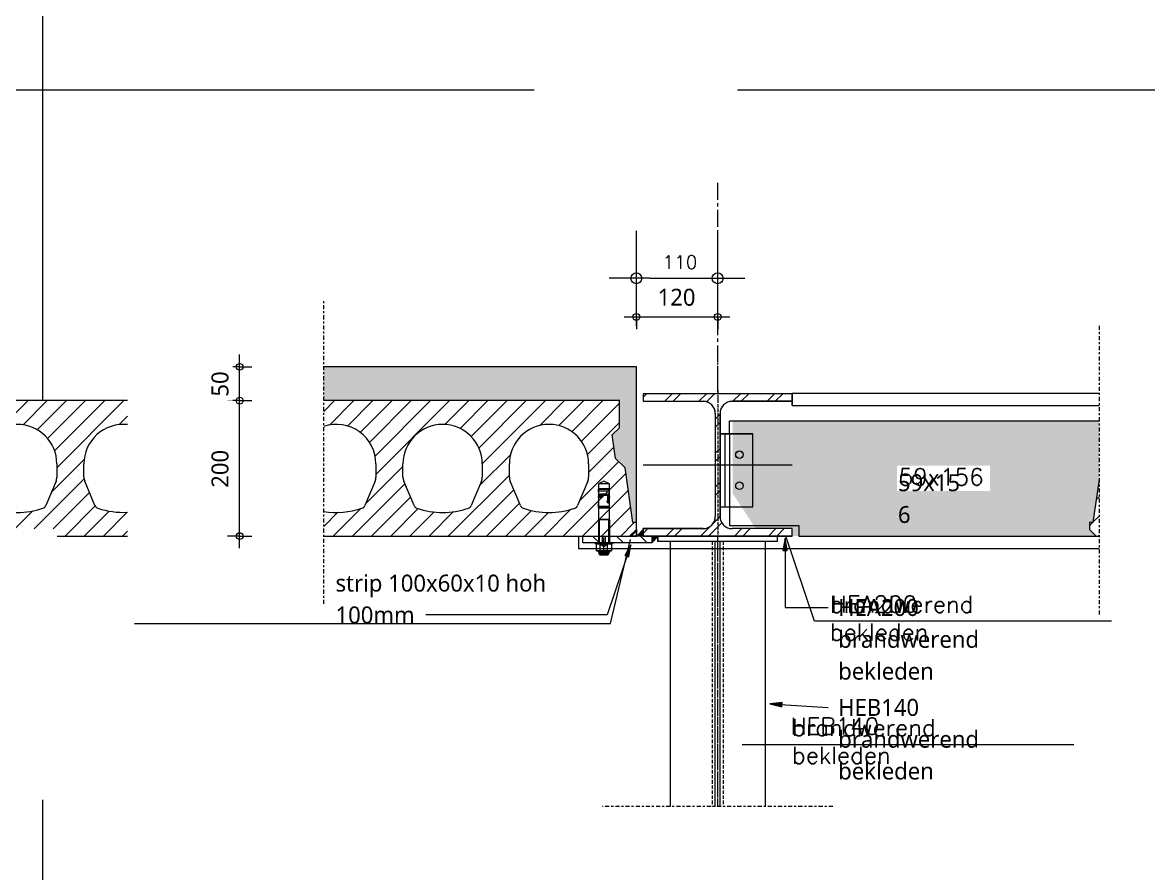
# Model space of a CAD drawing. Header units: millimetres. Extents: x -14163 to 55687, y -143 to 37302.
# Drawn here: x 20575 to 22237, y 33057 to 34313 of the extents above; entities that cross this region are included whole.
import ezdxf

# ---------------------------------------------------------------- set-up
doc = ezdxf.new("R2010")
doc.units = ezdxf.units.MM
for name, pattern in [('IMPORT-CENTER _3_', [1016, 635, -127, 127, -127]), ('IMPORT-DASHED2 _2_', [190.5, 127, -63.5]), ('IMPORT-HIDDEN2 _2_', [95.25, 63.5, -31.75]), ('MV_center', [15, 6, -3, 3, -3]), ('MV_hartlijn_staal', [6.6, 5, -0.8, 0, -0.8])]:
    doc.linetypes.add(name, pattern=pattern)
for name, color, linetype, lineweight in [('A-ANNO-DIMS', 211, 'Continuous', 13), ('A-ANNO-DIMS-10', 211, 'Continuous', 13), ('A-DETL', 90, 'Continuous', 13), ('A-DETL-GENF', 92, 'Continuous', 18), ('ARCERING', 55, 'Continuous', 13), ('AS', 1, 'IMPORT-CENTER _3_', 13), ('doorbraakdetails_dwg', 8, 'Continuous', 13), ('FUNDERING', 2, 'Continuous', 13), ('G-ANNO-TEXT', 231, 'Continuous', 13), ('MAATVOERING', 1, 'Continuous', 13), ('STAAL', 2, 'Continuous', 13)]:
    doc.layers.add(name, color=color, linetype=linetype, lineweight=lineweight)
doc.styles.add('RomanS', font='romans__.ttf', dxfattribs={"height": 635})
doc.styles.add('RomanS_2', font='romans__.ttf', dxfattribs={"height": 508})
doc.styles.add('Segoe UI_3', font='segoeui.ttf', dxfattribs={"height": 25})
doc.dimstyles.new('2_5_mm', dxfattribs={"dimscale": 304.8, "dimtxt": 26.184099, "dimasz": 0.032808, "dimexe": 0.059055, "dimexo": 0.0625, "dimgap": 0.029528, "dimtad": 1, "dimdec": 0, "dimzin": 0, "dimdsep": 46, "dimtxsty": 'Segoe UI_3', "dimblk1": 'DOTBLANK', "dimblk2": 'DOTBLANK', "dimsah": 1, "dimcen": 0.09, "dimdle": 0.059055, "dimazin": 0, "dimtfac": 1, "dimtdec": 4, "dimtix": 1, "dimtmove": 0, "dimatfit": 3, "dimfxl": 0.059055, "dimfxlon": 1, "dimtvp": 1, "dimtfill": 1, "dimtolj": 1, "dimtzin": 0, "dimarcsym": 2})

# ---------------------------------------------------------------- blocks, each defined once
blk = doc.blocks.new('doorbraakdetails_dwg_HE220A-V57-Details Constructie')
at = {"color": 2, "lineweight": 13}
for centre, start, end in [((-1092, -1473), 73.34868, 90), ((-1092, -1473), 56.59269, 67.98717), ((-1092, -1473), 39.61981, 50.38019), ((1092, -1473), 129.61981, 140.38019), ((1092, -1473), 112.01283, 123.40731), ((1092, -1473), 90, 106.65132), ((-1092, -1473), 22.01283, 33.40731), ((-1092, -1473), 360, 16.65132), ((1092, -1473), 163.34868, 180), ((1092, -1473), 146.59269, 157.98717), ((-1092, -9195), 343.34868, 0), ((1092, -9195), 180, 196.65132), ((-1092, -9195), 270, 286.65132), ((-1092, -9195), 292.01283, 303.40731), ((-1092, -9195), 309.61981, 320.38019), ((-1092, -9195), 326.59269, 337.98717), ((1092, -9195), 202.01283, 213.40731), ((1092, -9195), 219.61981, 230.38019), ((1092, -9195), 236.59269, 247.98717), ((1092, -9195), 253.34868, 270)]:
    blk.add_arc(centre, 914, start, end, dxfattribs=at)
at = {"layer": 'AS'}
for p, q in [((0, 3092), (0, 0)), ((0, -10668), (0, -13644))]:
    blk.add_line(p, q, dxfattribs=at)
blk = doc.blocks.new('doorbraakdetails_dwg_DOT2035-5098677-Details Constructie')
at = {"layer": 'MAATVOERING'}
for p, q in [((0, 17.78), (0, -17.78)), ((-5.08, 0), (10.16, 0))]:
    blk.add_line(p, q, dxfattribs=at)
blk.add_circle((0, 0), 2.03, dxfattribs=at)
blk = doc.blocks.new('doorbraakdetails_dwg-4168051-Details Constructie')
at = {"layer": 'ARCERING'}
h = blk.add_hatch(color=8, dxfattribs=at)
h.paths.add_polyline_path([(163694, 171274), (175097, 171274), (174843, 171528), (174843, 171782), (174970, 171782), (175201, 173397), (175201, 175592), (161466, 175592), (161466, 172872), (162330, 171553), (163694, 171553), (163694, 171458)])
h.paths.add_polyline_path([(170278, 172962), (167622, 172962), (167622, 173914), (171114, 173914), (171114, 172962)])
at = {"color": 250, "lineweight": 13}
blk.add_line((161170, 175104), (161170, 172371), dxfattribs=at)
at = {"color": 250, "lineweight": 13, "flags": 128}
blk.add_lwpolyline([(160988, 172371), (162214, 172371), (162214, 175104), (160988, 175104)], dxfattribs=at)
at = {"color": 1, "lineweight": 13, "flags": 128}
blk.add_lwpolyline([(157598, 171274), (157656, 171274), (157852, 171469), (157852, 171528)], dxfattribs=at)
at = {"color": 250, "lineweight": 13}
for centre in [(161719, 174328), (161719, 173163)]:
    blk.add_circle(centre, 142, dxfattribs=at)
at = {"layer": 'ARCERING'}
for p, q in [((175201, 176617), (163694, 176617)), ((156468, 171020), (156214, 171274)), ((157366, 171020), (157112, 171274)), ((158264, 171020), (158010, 171274))]:
    blk.add_line(p, q, dxfattribs=at)
at = {"layer": 'ARCERING', "flags": 128}
blk.add_lwpolyline([(155684, 171274), (155684, 170812), (175201, 170812)], dxfattribs=at)
at = {"layer": 'AS'}
for p, q in [((160900, 184524), (160900, 176608)), ((156636, 170589), (156636, 171274)), ((160900, 171274), (160900, 161131))]:
    blk.add_line(p, q, dxfattribs=at)
at = {"layer": 'FUNDERING', "color": 1}
blk.add_line((157852, 171528), (157852, 171274), dxfattribs=at)
at = {"layer": 'MAATVOERING'}
for p, q in [((135605, 176354), (135605, 196919)), ((154021, 188003), (112421, 188003)), ((200243, 188003), (161641, 188003)), ((158360, 180943), (160392, 180943)), ((174257, 163443), (161817, 163443)), ((135605, 2540), (135605, 161390))]:
    blk.add_line(p, q, dxfattribs=at)
at = {"layer": 'MAATVOERING', "flags": 128}
for points in [[(139042, 167998), (156883, 167998), (157634, 171149)], [(175672, 168090), (164531, 168090), (163458, 171274)]]:
    blk.add_lwpolyline(points, dxfattribs=at)
at = {"layer": 'STAAL', "linetype": 'IMPORT-HIDDEN2 _2_'}
blk.add_line((161340, 175104), (161340, 172371), dxfattribs=at)
at = {"layer": 'STAAL'}
for p, q in [((157874, 171274), (157598, 171274)), ((159122, 171071), (159122, 161131)), ((162678, 171071), (162678, 161131))]:
    blk.add_line(p, q, dxfattribs=at)
at = {"layer": 'STAAL', "linetype": 'IMPORT-DASHED2 _2_'}
for p, q in [((160696, 171071), (160696, 161131)), ((161103, 171071), (161103, 161131))]:
    blk.add_line(p, q, dxfattribs=at)
at = {"layer": 'STAAL', "color": 1, "flags": 128}
blk.add_lwpolyline([(163694, 176328), (163694, 176176), (175201, 176176)], dxfattribs=at)
at = {"layer": 'STAAL', "flags": 128}
for points in [[(161340, 175104), (161340, 175592), (175201, 175592)], [(161340, 172371), (161340, 171678), (163948, 171678), (163948, 171274), (175097, 171274)], [(158431, 171020), (155849, 171020), (155849, 171274)], [(156687, 171274), (156687, 170892), (156585, 170892), (156585, 171274)], [(163135, 171274), (163135, 171071), (158664, 171071), (158664, 171274)]]:
    blk.add_lwpolyline(points, dxfattribs=at)
blk.add_lwpolyline([(156497, 170994), (156497, 170943), (156776, 170943), (156776, 170994)], close=True, dxfattribs=at)
at = {"xscale": 100, "yscale": 100, "zscale": 100, "rotation": 180}
blk.add_blockref('doorbraakdetails_dwg_DOT2035-5098677-Details Constructie', (157852, 180943), dxfattribs=at)
for name, p, xscale, yscale, zscale in [('doorbraakdetails_dwg_DOT2035-5098677-Details Constructie', (160900, 180943), 100, 100, 100), ('doorbraakdetails_dwg_HE220A-V57-Details Constructie', (160900, 176608), 0.5, 0.5, 0.5)]:
    blk.add_blockref(name, p, dxfattribs=dict(xscale=xscale, yscale=yscale, zscale=zscale))
at = {"layer": 'MAATVOERING', "color": 2, "line_spacing_factor": 0.983083}
for s, insert, char_height, width, attachment_point, style in [('110', (159486, 181802), 508, 1763.82, 2, 'RomanS_2'), ('59x156', (167690, 173812), 635, 4299.42, 1, 'RomanS'), ('brandwerend\\Pbekleden', (165106, 169036), 635, 7338.4, 1, 'RomanS'), ('HEA200', (165144, 169041), 635, 4415.41, 1, 'RomanS'), ('HEB140', (163638, 164465), 635, 4670.59, 1, 'RomanS'), ('brandwerend\\Pbekleden', (163690, 164414), 635, 7338.4, 1, 'RomanS')]:
    blk.add_mtext(s, dxfattribs=dict(at, insert=insert, char_height=char_height, width=width, attachment_point=attachment_point, style=style))
blk = doc.blocks.new('23 VBI kanaalplaat - KPV200-V96-Details Constructie')
at = {"layer": 'A-DETL-GENF', "lineweight": 5}
h = blk.add_hatch(dxfattribs=at)
h.set_pattern_fill('FP_191', color=256, style=0, pattern_type=2)
h.set_pattern_definition([(45, (-20281.066, -33555.008), (-14.142136, 14.142136), [])])
h.paths.add_polyline_path([(55.5, 0), (55.5, 10.9), (345.2, 10.9), (345.2, 0), (448.8, 0), (448.8, 35.3), (443, 35), (430.1, 35.7), (417.5, 37.7), (405, 41.2), (403.7, 41.8), (402.5, 42.7), (401.5, 43.8), (400.8, 45.1), (385.7, 81.1), (384.8, 83.9), (384.5, 86.9), (384.5, 106.5), (385, 114.2), (386.5, 121.6), (389, 128.9), (392.3, 135.8), (396.6, 142.1), (401.6, 147.9), (407.4, 152.9), (413.8, 157.2), (420.6, 160.5), (427.9, 163), (435.4, 164.5), (443, 165), (448.8, 164.6), (448.8, 200), (25, 200), (25, 160), (35.6, 149.3), (30.7, 114.7), (16.5, 100.6), (5, 20), (0, 20), (0, 10), (10, 0)])
h.paths.add_polyline_path([(1088.8, 0), (1190, 0), (1200, 10), (1200, 20), (1195, 20), (1183.5, 100.6), (1169.3, 114.7), (1164.4, 149.4), (1175, 160), (1175, 200), (738.5, 200), (738.5, 161.9), (741.9, 163), (749.4, 164.5), (757, 165), (764.6, 164.5), (772.1, 163), (779.4, 160.5), (786.3, 157.2), (792.6, 152.9), (798.4, 147.9), (803.4, 142.1), (807.7, 135.8), (811, 128.9), (813.5, 121.6), (815, 114.2), (815.5, 106.5), (815.5, 86.9), (815.2, 83.9), (814.3, 81.1), (799.2, 45.1), (798.5, 43.8), (797.5, 42.7), (796.3, 41.8), (795, 41.2), (782.5, 37.7), (769.9, 35.7), (757, 35), (744.1, 35.7), (738.5, 36.6), (738.5, 0), (788.6, 0)])
h.paths.add_polyline_path([(1071, 35), (1058.1, 35.7), (1045.5, 37.7), (1033, 41.2), (1031.7, 41.8), (1030.5, 42.7), (1029.5, 43.8), (1028.8, 45.1), (1013.7, 81.1), (1012.8, 83.9), (1012.5, 86.9), (1012.5, 106.5), (1013, 114.2), (1014.5, 121.6), (1017, 128.9), (1020.3, 135.8), (1024.6, 142.1), (1029.6, 147.9), (1035.4, 152.9), (1041.8, 157.2), (1048.6, 160.5), (1055.9, 163), (1063.4, 164.5), (1071, 165), (1078.6, 164.5), (1086.1, 163), (1093.4, 160.5), (1100.3, 157.2), (1106.6, 152.9), (1112.4, 147.9), (1117.4, 142.1), (1121.7, 135.8), (1125, 128.9), (1127.5, 121.6), (1129, 114.2), (1129.5, 106.5), (1129.5, 86.9), (1129.2, 83.9), (1128.3, 81.1), (1113.2, 45.1), (1112.5, 43.8), (1111.5, 42.7), (1110.3, 41.8), (1109, 41.2), (1096.5, 37.7), (1083.9, 35.7)])
h.paths.add_polyline_path([(914, 35), (901.1, 35.7), (888.5, 37.7), (876, 41.2), (874.7, 41.8), (873.5, 42.7), (872.5, 43.8), (871.8, 45.1), (856.7, 81.1), (855.8, 83.9), (855.5, 86.9), (855.5, 106.5), (856, 114.2), (857.5, 121.6), (860, 128.9), (863.3, 135.8), (867.6, 142.1), (872.6, 147.9), (878.4, 152.9), (884.8, 157.2), (891.6, 160.5), (898.9, 163), (906.4, 164.5), (914, 165), (921.6, 164.5), (929.1, 163), (936.4, 160.5), (943.3, 157.2), (949.6, 152.9), (955.4, 147.9), (960.4, 142.1), (964.7, 135.8), (968, 128.9), (970.5, 121.6), (972, 114.2), (972.5, 106.5), (972.5, 86.9), (972.2, 83.9), (971.3, 81.1), (956.2, 45.1), (955.5, 43.8), (954.5, 42.7), (953.3, 41.8), (952, 41.2), (939.5, 37.7), (926.9, 35.7)])
h.paths.add_polyline_path([(129, 35), (116.1, 35.7), (103.5, 37.7), (91, 41.2), (89.7, 41.8), (88.5, 42.7), (87.5, 43.8), (86.8, 45.1), (71.7, 81.1), (70.8, 83.9), (70.5, 86.9), (70.5, 106.5), (71, 114.2), (72.5, 121.6), (75, 128.9), (78.3, 135.8), (82.6, 142.1), (87.6, 147.9), (93.4, 152.9), (99.8, 157.2), (106.6, 160.5), (113.9, 163), (121.4, 164.5), (129, 165), (136.6, 164.5), (144.1, 163), (151.4, 160.5), (158.3, 157.2), (164.6, 152.9), (170.4, 147.9), (175.4, 142.1), (179.7, 135.8), (183, 128.9), (185.5, 121.6), (187, 114.2), (187.5, 106.5), (187.5, 86.9), (187.2, 83.9), (186.3, 81.1), (171.2, 45.1), (170.5, 43.8), (169.5, 42.7), (168.3, 41.8), (167, 41.2), (154.5, 37.7), (141.9, 35.7)])
h.paths.add_polyline_path([(286, 35), (273.1, 35.7), (260.5, 37.7), (248, 41.2), (246.7, 41.8), (245.5, 42.7), (244.5, 43.8), (243.8, 45.1), (228.7, 81.1), (227.8, 83.9), (227.5, 86.9), (227.5, 106.5), (228, 114.2), (229.5, 121.6), (232, 128.9), (235.3, 135.8), (239.6, 142.1), (244.6, 147.9), (250.4, 152.9), (256.8, 157.2), (263.6, 160.5), (270.9, 163), (278.4, 164.5), (286, 165), (293.6, 164.5), (301.1, 163), (308.4, 160.5), (315.3, 157.2), (321.6, 152.9), (327.4, 147.9), (332.4, 142.1), (336.7, 135.8), (340, 128.9), (342.5, 121.6), (344, 114.2), (344.5, 106.5), (344.5, 86.9), (344.2, 83.9), (343.3, 81.1), (328.2, 45.1), (327.5, 43.8), (326.5, 42.7), (325.3, 41.8), (324, 41.2), (311.5, 37.7), (298.9, 35.7)])
at = {"layer": 'A-DETL-GENF'}
for p, q in [((448.8, 200), (25, 200)), ((25, 200), (25, 160)), ((1175, 200), (738.5, 200)), ((1175, 160), (1175, 200)), ((25, 160), (35.6, 149.4)), ((1164.4, 149.4), (1175, 160)), ((35.6, 149.4), (30.7, 114.7)), ((1169.3, 114.7), (1164.4, 149.4)), ((16.5, 100.6), (5, 20)), ((30.7, 114.7), (16.5, 100.6)), ((70.5, 86.9), (70.5, 106.5)), ((187.5, 106.5), (187.5, 86.9)), ((227.5, 86.9), (227.5, 106.5)), ((344.5, 106.5), (344.5, 86.9)), ((384.5, 86.9), (384.5, 106.5)), ((815.5, 106.5), (815.5, 86.9)), ((855.5, 86.9), (855.5, 106.5)), ((972.5, 106.5), (972.5, 86.9)), ((1012.5, 86.9), (1012.5, 106.5)), ((1129.5, 106.5), (1129.5, 86.9)), ((1183.5, 100.6), (1169.3, 114.7)), ((1195, 20), (1183.5, 100.6)), ((86.8, 45.1), (71.7, 81.1)), ((186.3, 81.1), (171.2, 45.1)), ((243.8, 45.1), (228.7, 81.1)), ((343.3, 81.1), (328.2, 45.1)), ((400.8, 45.1), (385.7, 81.1)), ((814.3, 81.1), (799.2, 45.1)), ((871.8, 45.1), (856.7, 81.1)), ((971.3, 81.1), (956.2, 45.1)), ((1028.8, 45.1), (1013.7, 81.1)), ((1128.3, 81.1), (1113.2, 45.1)), ((5, 20), (0, 20)), ((0, 20), (0, 10)), ((1200, 20), (1195, 20)), ((1200, 10), (1200, 20)), ((0, 10), (10, 0)), ((10, 0), (55.5, 0)), ((345.2, 0), (448.8, 0)), ((738.5, 0), (1190, 0)), ((1190, 0), (1200, 10))]:
    blk.add_line(p, q, dxfattribs=at)
for centre, radius, start, end in [((129, 106.5), 58.5, 0, 180), ((286, 106.5), 58.5, 0, 180), ((443, 106.5), 58.5, 84.3323, 180), ((757, 106.5), 58.5, 0, 108.5178), ((914, 106.5), 58.5, 0, 180), ((1071, 106.5), 58.5, 0, 180), ((85.5, 86.9), 15, 180, 202.7741), ((172.5, 86.9), 15, 337.2259, 360), ((242.5, 86.9), 15, 180, 202.7741), ((329.5, 86.9), 15, 337.2259, 360), ((399.5, 86.9), 15, 180, 202.7741), ((800.5, 86.9), 15, 337.2259, 0), ((870.5, 86.9), 15, 180, 202.7741), ((957.5, 86.9), 15, 337.2259, 0), ((1027.5, 86.9), 15, 180, 202.7741), ((1114.5, 86.9), 15, 337.2259, 0), ((93.2, 47.8), 7, 202.7741, 251.5896), ((129, 155.3), 120.3, 251.5896, 288.4104), ((164.8, 47.8), 7, 288.4104, 337.2259), ((250.2, 47.8), 7, 202.7741, 251.5896), ((286, 155.3), 120.3, 251.5896, 288.4104), ((321.8, 47.8), 7, 288.4104, 337.2259), ((407.2, 47.8), 7, 202.7741, 251.5896), ((443, 155.3), 120.3, 251.5896, 272.754), ((757, 155.3), 120.3, 261.1037, 288.4104), ((792.8, 47.8), 7, 288.4104, 337.2259), ((878.2, 47.8), 7, 202.7741, 251.5896), ((914, 155.3), 120.3, 251.5896, 288.4104), ((949.8, 47.8), 7, 288.4104, 337.2259), ((1035.2, 47.8), 7, 202.7741, 251.5896), ((1071, 155.3), 120.3, 251.5896, 288.4104), ((1106.8, 47.8), 7, 288.4104, 337.2259)]:
    blk.add_arc(centre, radius, start, end, dxfattribs=at)
blk = doc.blocks.new('28 Staalprofielen- IPE_HEA_HEB 2d - HEA220-V97-Details Constructie')
at = {"layer": 'A-DETL-GENF', "lineweight": 13}
h = blk.add_hatch(dxfattribs=at)
h.set_pattern_fill('FP_192', color=256, style=0, pattern_type=2)
h.set_pattern_definition([(45, (-21601.066, -33660.008), (-25.144717, 25.144717), []), (45, (-21601.066, -33621.908), (-25.144717, 25.144717), [])])
h.paths.add_polyline_path([(-110, -105), (110, -105), (110, -94), (21.5, -94), (16.8, -93.4), (12.5, -91.6), (8.8, -88.7), (5.9, -85), (4.1, -80.7), (3.5, -76), (3.5, 76), (4.1, 80.7), (5.9, 85), (8.8, 88.7), (12.5, 91.6), (16.8, 93.4), (21.5, 94), (110, 94), (110, 105), (-110, 105), (-110, 94), (-21.5, 94), (-16.8, 93.4), (-12.5, 91.6), (-8.8, 88.7), (-5.9, 85), (-4.1, 80.7), (-3.5, 76), (-3.5, -76), (-4.1, -80.7), (-5.9, -85), (-8.8, -88.7), (-12.5, -91.6), (-16.8, -93.4), (-21.5, -94), (-110, -94)])
at = {"layer": 'A-DETL-GENF'}
for p, q in [((110, 105), (-110, 105)), ((-110, 105), (-110, 94)), ((110, 105), (-110, 105)), ((-110, 105), (-110, 94)), ((110, 94), (110, 105)), ((110, 105), (110, 94)), ((-110, 94), (-21.5, 94)), ((-110, 94), (-21.5, 94)), ((21.5, 94), (110, 94)), ((110, 94), (21.5, 94)), ((-3.5, 76), (-3.5, -76)), ((-3.5, 76), (-3.5, -76)), ((3.5, -76), (3.5, 76)), ((3.5, 76), (3.5, -76)), ((-110, 0), (110, 0)), ((-21.5, -94), (-110, -94)), ((-110, -94), (-110, -105)), ((-110, -105), (-110, -94)), ((-110, -94), (-21.5, -94)), ((110, -94), (21.5, -94)), ((110, -94), (21.5, -94)), ((110, -105), (110, -94)), ((110, -105), (110, -94)), ((-110, -105), (110, -105)), ((110, -105), (-110, -105))]:
    blk.add_line(p, q, dxfattribs=at)
at = {"layer": 'A-DETL-GENF', "linetype": 'MV_hartlijn_staal', "lineweight": 13}
blk.add_line((0, 110), (0, -105), dxfattribs=at)
at = {"layer": 'A-DETL-GENF'}
for centre, start, end in [((-21.5, 76), 0, 90), ((-21.5, 76), 360, 90), ((21.5, 76), 90, 180), ((21.5, 76), 90, 180), ((-21.5, -76), 270, 0), ((-21.5, -76), 270, 0), ((21.5, -76), 180, 270), ((21.5, -76), 180, 270)]:
    blk.add_arc(centre, 18, start, end, dxfattribs=at)
blk = doc.blocks.new('28 snelboutanker 2d - Snelboutanker M16-3577383-Details Constructie')
at = {"layer": 'A-DETL-GENF', "lineweight": 5}
for p, q in [((-6.7, 16.3), (-6.3, 17.4)), ((6.4, 17.4), (-6.3, 17.4)), ((6.4, 17.4), (6.8, 16.3)), ((-12.5, 1.6), (-10.5, 1.6)), ((-12.5, 0), (-12.5, 1.6)), ((12.5, 0), (-12.5, 0)), ((-11.2, 11.5), (-10.5, 11.9)), ((-11.2, 2), (-11.2, 11.5)), ((-10.5, 1.6), (-11.2, 2)), ((-10.5, 11.9), (10.5, 11.9)), ((10.5, 1.6), (-10.5, 1.6)), ((-8, 13.2), (-6.7, 15.2)), ((-8, 13.2), (8, 13.2)), ((-8, 13.2), (-8, 11.9)), ((-6.7, 16.3), (-6.7, 15.2)), ((-6.7, 16.3), (6.8, 16.3)), ((-6.7, 15.2), (6.8, 15.2)), ((-5.4, 10.9), (-5.4, 2.5)), ((5.4, 10.9), (5.4, 2.5)), ((6.8, 15.2), (6.8, 16.3)), ((6.8, 15.2), (8, 13.2)), ((8, 13.2), (8, 11.9)), ((10.5, 11.9), (11.2, 11.5)), ((11.2, 2), (10.5, 1.6)), ((10.5, 1.6), (12.5, 1.6)), ((11.2, 11.5), (11.2, 2)), ((12.5, 1.6), (12.5, 0)), ((-8, 0), (-8, -33.8)), ((-8, -33.8), (-8, 0)), ((-7.2, 0), (-7.2, -33.8)), ((7.2, -33.8), (7.2, 0)), ((8, -33.8), (8, 0)), ((-8, -33.8), (8, -33.8)), ((-7.5, -34.7), (-8, -33.8)), ((-7.5, -52), (-7.5, -34.7)), ((-7.5, -34.7), (7.5, -34.7)), ((7.5, -34.7), (8, -33.8)), ((7.5, -34.7), (7.5, -52)), ((-8, -54.2), (-8, -87)), ((-7.9, -52.2), (7.9, -52.2)), ((-7.9, -54.2), (-7.9, -52.2)), ((7.9, -54.2), (-7.9, -54.2)), ((7.5, -52), (-7.5, -52)), ((-7.3, -61.7), (-7, -60.7)), ((-1, -54.2), (-7, -54.2)), ((-5.7, -62.2), (-6.4, -61.4)), ((-6.3, -70.2), (-6.3, -61.6)), ((-6.1, -61.8), (-6.1, -70.2)), ((-5.7, -70.2), (-5.7, -62.2)), ((-5.6, -61.7), (-5.6, -70.2)), ((7.3, -54.2), (7.3, -55.2)), ((7.3, -55.2), (8.7, -55.2)), ((7.4, -61.4), (8, -62.2)), ((7.9, -52.2), (7.9, -54.2)), ((8, -87), (8, -54.2)), ((8.7, -55.2), (8, -58)), ((-8, -68.6), (-8.4, -67.2)), ((-6.9, -67.2), (-8.4, -67.2)), ((-8, -68.6), (-6.9, -68.6)), ((-7.4, -70.2), (-8, -72)), ((-8, -70.2), (-6.1, -70.2)), ((-8, -72), (-6.3, -72)), ((-7.9, -76.8), (-7.4, -73.2)), ((7.9, -76.8), (-7.9, -76.8)), ((-7.9, -79.2), (-7.9, -76.8)), ((7.9, -79.2), (-7.9, -79.2)), ((-6.2, -70.7), (-7.6, -70.7)), ((-7.5, -67.2), (-7.5, -68.6)), ((-7.4, -73.2), (-7.2, -72)), ((-7.1, -80), (7.1, -80)), ((-6.9, -67.2), (-6.9, -68.6)), ((-6.1, -70.2), (-6.6, -72)), ((-6.3, -72), (-5.7, -70.2)), ((-5.6, -70.2), (-5.5, -72)), ((-5.6, -70.2), (8, -70.2)), ((-5.6, -70.7), (7.6, -70.7)), ((-5.5, -72), (5.1, -72)), ((2.8, -68.6), (2.8, -67.2)), ((2.8, -67.2), (7.9, -67.2)), ((7.9, -68.6), (2.8, -68.6)), ((5.1, -72), (5.1, -71.2)), ((5.1, -71.2), (6.8, -71.2)), ((6.4, -72), (6.4, -71.2)), ((8, -72), (6.4, -72)), ((6.8, -71.2), (6.8, -72)), ((7.2, -72), (7.4, -73.2)), ((7.4, -70.2), (8, -72)), ((7.4, -73.2), (7.9, -76.8)), ((7.9, -67.2), (7.9, -68.6)), ((7.9, -76.8), (7.9, -79.2)), ((-8, -87), (0.3, -91.2)), ((-8, -87), (8, -87)), ((0.3, -91.2), (8, -87))]:
    blk.add_line(p, q, dxfattribs=at)
for centre, radius, start, end in [((-8.9, 4.5), 7.36, 61.7668, 108.2332), ((-8.9, 9), 7.36, 251.7668, 298.2332), ((0, -34.8), 46, 83.2541, 96.7459), ((0, 18.2), 16.6, 251.013, 288.987), ((8.9, 4.5), 7.36, 71.7668, 118.2332), ((8.9, 9), 7.36, 241.7668, 288.2332), ((-7.4, -54.8), 0.6, 89.8954, 180), ((-5.9, -61), 1.78, 84.9998, 188.2319), ((-7.4, -61.4), 0.356, 150.6084, 288.882), ((-5.3, -61.2), 2.05, 103.7381, 195.3956), ((-4.9, -61.2), 2.1, 109.438, 164.2427), ((-6.2, -61.1), 1.91, 354.1759, 78.0781), ((-4.6, -61.4), 0.341, 227.5131, 29.3441), ((13.1, -61.5), 5.66, 167.2611, 178.8521), ((9.4, -60.7), 1.88, 136.4811, 166.2224), ((-7.1, -79.2), 0.8, 180, 270), ((7.1, -79.2), 0.8, 270, 0)]:
    blk.add_arc(centre, radius, start, end, dxfattribs=at)
for points in [[(-7.3, -61.7), (-6.9, -61.2), (-6.4, -60.8), (-6.3, -61.6)], [(-4.8, -61.7), (-5.2, -61.2), (-5.6, -60.9), (-5.6, -61.7)]]:
    blk.add_open_spline(points, degree=3, dxfattribs=at)
blk = doc.blocks.new('23 VBI kanaalplaat - KPV200-V99-Details Constructie')
at = {"layer": 'A-DETL-GENF', "lineweight": 5}
h = blk.add_hatch(dxfattribs=at)
h.set_pattern_fill('FP_195', color=256, style=0, pattern_type=2)
h.set_pattern_definition([(45, (-22150.019, -33555.008), (-14.142136, 14.142136), [])])
h.paths.add_polyline_path([(738.5, 0), (1190, 0), (1200, 10), (1200, 20), (1195, 20), (1183.5, 100.6), (1169.3, 114.7), (1164.4, 149.4), (1175, 160), (1175, 200), (738.5, 200), (738.5, 161.9), (741.9, 163), (749.4, 164.5), (757, 165), (764.6, 164.5), (772.1, 163), (779.4, 160.5), (786.3, 157.2), (792.6, 152.9), (798.4, 147.9), (803.4, 142.1), (807.7, 135.8), (811, 128.9), (813.5, 121.6), (815, 114.2), (815.5, 106.5), (815.5, 86.9), (815.2, 83.9), (814.3, 81.1), (799.2, 45.1), (798.5, 43.8), (797.5, 42.7), (796.3, 41.8), (795, 41.2), (782.5, 37.7), (769.9, 35.7), (757, 35), (744.1, 35.7), (738.5, 36.6), (738.5, 26.8)])
h.paths.add_polyline_path([(303.8, 0), (448.8, 0), (448.8, 35.3), (443, 35), (430.1, 35.7), (417.5, 37.7), (405, 41.2), (403.7, 41.8), (402.5, 42.7), (401.5, 43.8), (400.8, 45.1), (385.7, 81.1), (384.8, 83.9), (384.5, 86.9), (384.5, 106.5), (385, 114.2), (386.5, 121.6), (389, 128.9), (392.3, 135.8), (396.6, 142.1), (401.6, 147.9), (407.4, 152.9), (413.8, 157.2), (420.7, 160.6), (427.9, 163), (435.4, 164.5), (443, 165), (448.8, 164.6), (448.8, 200), (303.8, 200), (303.8, 162.1), (308.4, 160.5), (315.3, 157.2), (321.6, 152.9), (327.4, 147.9), (332.4, 142.1), (336.7, 135.8), (340, 128.9), (342.5, 121.6), (344, 114.2), (344.5, 106.5), (344.5, 86.9), (344.2, 83.9), (343.3, 81.1), (328.2, 45.1), (327.5, 43.8), (326.5, 42.7), (325.3, 41.8), (324, 41.2), (311.5, 37.7), (303.8, 36.5), (303.8, 17.4)])
h.paths.add_polyline_path([(14.1, 0), (14.1, 83.6), (5, 20), (0, 20), (0, 10), (10, 0)])
h.paths.add_polyline_path([(1071, 35), (1058.1, 35.7), (1045.5, 37.7), (1033, 41.2), (1031.7, 41.8), (1030.5, 42.7), (1029.5, 43.8), (1028.8, 45.1), (1013.7, 81.1), (1012.8, 83.9), (1012.5, 86.9), (1012.5, 106.5), (1013, 114.2), (1014.5, 121.6), (1017, 128.9), (1020.3, 135.8), (1024.6, 142.1), (1029.6, 147.9), (1035.4, 152.9), (1041.8, 157.2), (1048.6, 160.5), (1055.9, 163), (1063.4, 164.5), (1071, 165), (1078.6, 164.5), (1086.1, 163), (1093.4, 160.5), (1100.3, 157.2), (1106.6, 152.9), (1112.4, 147.9), (1117.4, 142.1), (1121.7, 135.8), (1125, 128.9), (1127.5, 121.6), (1129, 114.2), (1129.5, 106.5), (1129.5, 86.9), (1129.2, 83.9), (1128.3, 81.1), (1113.2, 45.1), (1112.5, 43.8), (1111.5, 42.7), (1110.3, 41.8), (1109, 41.2), (1096.5, 37.7), (1083.9, 35.7)])
h.paths.add_polyline_path([(914, 35), (901.1, 35.7), (888.5, 37.7), (876, 41.2), (874.7, 41.8), (873.5, 42.7), (872.5, 43.8), (871.8, 45.1), (856.7, 81.1), (855.8, 83.9), (855.5, 86.9), (855.5, 106.5), (856, 114.2), (857.5, 121.6), (860, 128.9), (863.3, 135.8), (867.6, 142.1), (872.6, 147.9), (878.4, 152.9), (884.8, 157.2), (891.6, 160.5), (898.9, 163), (906.4, 164.5), (914, 165), (921.6, 164.5), (929.1, 163), (936.4, 160.5), (943.3, 157.2), (949.6, 152.9), (955.4, 147.9), (960.4, 142.1), (964.7, 135.8), (968, 128.9), (970.5, 121.6), (972, 114.2), (972.5, 106.5), (972.5, 86.9), (972.2, 83.9), (971.3, 81.1), (956.2, 45.1), (955.5, 43.8), (954.5, 42.7), (953.3, 41.8), (952, 41.2), (939.5, 37.7), (926.9, 35.7)])
at = {"layer": 'A-DETL-GENF'}
for p, q in [((448.8, 200), (303.8, 200)), ((1175, 200), (738.5, 200)), ((1175, 160), (1175, 200)), ((1164.4, 149.4), (1175, 160)), ((1169.3, 114.7), (1164.4, 149.4)), ((344.5, 106.5), (344.5, 86.9)), ((384.5, 86.9), (384.5, 106.5)), ((815.5, 106.5), (815.5, 86.9)), ((855.5, 86.9), (855.5, 106.5)), ((972.5, 106.5), (972.5, 86.9)), ((1012.5, 86.9), (1012.5, 106.5)), ((1129.5, 106.5), (1129.5, 86.9)), ((1183.5, 100.6), (1169.3, 114.7)), ((1195, 20), (1183.5, 100.6)), ((14.1, 83.6), (5, 20)), ((343.3, 81.1), (328.2, 45.1)), ((400.8, 45.1), (385.7, 81.1)), ((814.3, 81.1), (799.2, 45.1)), ((871.8, 45.1), (856.7, 81.1)), ((971.3, 81.1), (956.2, 45.1)), ((1028.8, 45.1), (1013.7, 81.1)), ((1128.3, 81.1), (1113.2, 45.1)), ((5, 20), (0, 20)), ((0, 20), (0, 10)), ((1200, 20), (1195, 20)), ((1200, 10), (1200, 20)), ((0, 10), (10, 0)), ((10, 0), (14.1, 0)), ((303.8, 0), (448.8, 0)), ((738.5, 0), (1190, 0)), ((1190, 0), (1200, 10))]:
    blk.add_line(p, q, dxfattribs=at)
for centre, radius, start, end in [((286, 106.5), 58.5, 0, 72.2713), ((443, 106.5), 58.5, 84.3323, 180), ((757, 106.5), 58.5, 0, 108.5178), ((914, 106.5), 58.5, 0, 180), ((1071, 106.5), 58.5, 0, 180), ((329.5, 86.9), 15, 337.2259, 360), ((399.5, 86.9), 15, 180, 202.7741), ((800.5, 86.9), 15, 337.2259, 0), ((870.5, 86.9), 15, 180, 202.7741), ((957.5, 86.9), 15, 337.2259, 0), ((1027.5, 86.9), 15, 180, 202.7741), ((1114.5, 86.9), 15, 337.2259, 0), ((286, 155.3), 120.3, 278.5262, 288.4104), ((321.8, 47.8), 7, 288.4104, 337.2259), ((407.2, 47.8), 7, 202.7741, 251.5896), ((443, 155.3), 120.3, 251.5896, 272.754), ((757, 155.3), 120.3, 261.1037, 288.4104), ((792.8, 47.8), 7, 288.4104, 337.2259), ((878.2, 47.8), 7, 202.7741, 251.5896), ((914, 155.3), 120.3, 251.5896, 288.4104), ((949.8, 47.8), 7, 288.4104, 337.2259), ((1035.2, 47.8), 7, 202.7741, 251.5896), ((1071, 155.3), 120.3, 251.5896, 288.4104), ((1106.8, 47.8), 7, 288.4104, 337.2259)]:
    blk.add_arc(centre, radius, start, end, dxfattribs=at)
blk = doc.blocks.new('NLRS_00_DI_maskeer - Type 1-4234379-Details Constructie')
at = {"layer": 'A-DETL-GENF', "linetype": 'MV_center'}
blk.add_line((350, 0), (-100, 0), dxfattribs=at)
blk = doc.blocks.new('NLRS_00_DI_maskeer - Type 1-4234882-Details Constructie')
at = {"layer": 'A-DETL-GENF', "linetype": 'MV_center'}
blk.add_line((240, 0), (-100, 0), dxfattribs=at)
blk = doc.blocks.new('NLRS_00_DI_maskeer - Type 1-4235024-Details Constructie')
at = {"layer": 'A-DETL-GENF', "linetype": 'MV_center'}
blk.add_line((-100, 0), (328.6, 0), dxfattribs=at)
blk = doc.blocks.new('DIMBLOCK191-Details Constructie')
at = {"layer": 'A-ANNO-DIMS-10'}
for p, q in [((21481.1, 33878.6), (21481.1, 33896.6)), ((21601.1, 33878.6), (21601.1, 33896.6)), ((21463.1, 33878.6), (21619.1, 33878.6)), ((21481.1, 33878.6), (21481.1, 33860.6)), ((21601.1, 33878.6), (21601.1, 33860.6))]:
    blk.add_line(p, q, dxfattribs=at)
for centre in [(21481.1, 33878.6), (21601.1, 33878.6)]:
    blk.add_circle(centre, 5, dxfattribs=at)
at = {"layer": 'A-ANNO-DIMS-10', "color": 0, "insert": (21512.5, 33920.2), "char_height": 25, "width": 68.555, "attachment_point": 1, "line_spacing_factor": 1.142579, "style": 'Segoe UI_3', "bg_fill": 3, "box_fill_scale": 1.25, "bg_fill_color": 9, "bg_fill_true_color": 13158600, "bg_fill_transparency": 0}
blk.add_mtext('120', dxfattribs=at)
blk = doc.blocks.new('_DotBlank')
at = {"color": 0, "linetype": 'ByBlock', "lineweight": -2}
blk.add_line((-0.5, 0), (-1, 0), dxfattribs=at)
blk.add_circle((0, 0), 0.5, dxfattribs=at)
blk = doc.blocks.new('DIMBLOCK192-Details Constructie')
at = {"layer": 'A-ANNO-DIMS-10'}
for p, q in [((20895.5, 33755), (20877.5, 33755)), ((20895.5, 33537), (20895.5, 33755)), ((20895.5, 33755), (20913.5, 33755)), ((20895.5, 33555), (20877.5, 33555)), ((20895.5, 33555), (20913.5, 33555))]:
    blk.add_line(p, q, dxfattribs=at)
for centre in [(20895.5, 33755), (20895.5, 33555)]:
    blk.add_circle(centre, 5, dxfattribs=at)
at = {"layer": 'A-ANNO-DIMS-10', "color": 0, "insert": (20853.9, 33626.4), "char_height": 25, "width": 68.555, "attachment_point": 1, "rotation": 90, "line_spacing_factor": 1.142579, "style": 'Segoe UI_3', "bg_fill": 3, "box_fill_scale": 1.25, "bg_fill_color": 9, "bg_fill_true_color": 13158600, "bg_fill_transparency": 0}
blk.add_mtext('200', dxfattribs=at)
blk = doc.blocks.new('DIMBLOCK193-Details Constructie')
at = {"layer": 'A-ANNO-DIMS-10'}
for p, q in [((20895.5, 33755), (20895.5, 33823)), ((20895.5, 33805), (20877.5, 33805)), ((20895.5, 33805), (20913.5, 33805)), ((20895.5, 33755), (20877.5, 33755)), ((20895.5, 33755), (20913.5, 33755))]:
    blk.add_line(p, q, dxfattribs=at)
for centre in [(20895.5, 33805), (20895.5, 33755)]:
    blk.add_circle(centre, 5, dxfattribs=at)
at = {"layer": 'A-ANNO-DIMS-10', "color": 0, "insert": (20853.9, 33761), "char_height": 25, "width": 45.703, "attachment_point": 1, "rotation": 90, "line_spacing_factor": 1.142579, "style": 'Segoe UI_3', "bg_fill": 3, "box_fill_scale": 1.25, "bg_fill_color": 9, "bg_fill_true_color": 13158600, "bg_fill_transparency": 0}
blk.add_mtext('50', dxfattribs=at)

msp = doc.modelspace()

# ---------------------------------------------------------------- hatches: boundary and pattern name
at = {"layer": 'A-DETL-GENF'}
for color, points in [(9, [(21481.1, 33575), (21481.1, 33805), (21019.5, 33805), (21019.5, 33755), (21456.1, 33755), (21456.1, 33715), (21445.5, 33704.3), (21450.4, 33669.8), (21464.6, 33655.6), (21476.1, 33575)]), (7, [(21481.9, 33555), (21491.1, 33555), (21491.1, 33565)]), (7, [(21503.9, 33545), (21513, 33555), (21503.9, 33555)])]:
    msp.add_hatch(color=color, dxfattribs=at).paths.add_polyline_path(points)
at = {"layer": 'G-ANNO-TEXT'}
for points in [[(21473, 33542.3), (21464.2, 33526.2), (21470.2, 33524.2)], [(21700.6, 33551.9), (21697.5, 33533.9), (21703.8, 33533.9)], [(21678.1, 33307.4), (21695.9, 33303.1), (21696.3, 33309.5)]]:
    msp.add_hatch(color=7, dxfattribs=at).paths.add_polyline_path(points)

# ---------------------------------------------------------------- linework, layer by layer
at = {"layer": 'A-DETL', "lineweight": 18}
for p, q in [((21481.1, 33805), (21019.5, 33805)), ((21481.1, 33555), (21481.1, 33805)), ((21711.1, 33748), (21711.1, 33765.4)), ((22164.1, 33765.4), (21711.1, 33765.4)), ((21711.1, 33748), (22164.1, 33748)), ((21618.4, 33725), (22164.1, 33725)), ((21618.4, 33705.8), (21618.4, 33725)), ((21652.8, 33705.8), (21604.6, 33705.8)), ((21611.7, 33705.8), (21611.7, 33598.2)), ((21618.4, 33705.8), (21618.4, 33598.2)), ((21652.8, 33598.2), (21652.8, 33705.8)), ((21604.6, 33598.2), (21652.8, 33598.2)), ((21618.4, 33598.2), (21618.4, 33570.9)), ((21481.9, 33555), (21491.1, 33565)), ((21618.4, 33570.9), (21721.1, 33570.9)), ((21721.1, 33570.9), (21721.1, 33555)), ((21395.7, 33555), (21395.7, 33536.8)), ((21402.2, 33545), (21402.2, 33555)), ((21503.9, 33545), (21402.2, 33545)), ((21471.1, 33555), (21481.9, 33555)), ((21481.1, 33555), (21481.9, 33555)), ((21491.1, 33555), (21481.9, 33555)), ((21503.9, 33545), (21513.1, 33555.1)), ((21503.9, 33555), (21503.9, 33545)), ((21513.1, 33547), (21513.1, 33555.1)), ((21689.1, 33547), (21513.1, 33547)), ((21531.1, 33547), (21531.1, 33155.7)), ((21597.6, 33155.7), (21597.6, 33547)), ((21604.6, 33155.7), (21604.6, 33547)), ((21671.1, 33547), (21671.1, 33155.7)), ((21689.1, 33555), (21689.1, 33547)), ((21721.1, 33555), (22164.1, 33555)), ((21395.7, 33536.8), (22164.1, 33536.8))]:
    msp.add_line(p, q, dxfattribs=at)
at = {"layer": 'A-DETL', "linetype": 'MV_hartlijn_staal'}
msp.add_line((21601.1, 33155.7), (21601.1, 33547), dxfattribs=at)
at = {"layer": 'A-DETL', "lineweight": 18}
for centre in [(21633.3, 33675.3), (21633.3, 33629.4)]:
    msp.add_circle(centre, 5.59, dxfattribs=at)
at = {"layer": 'G-ANNO-TEXT', "color": 250}
for p, q in [((21473, 33542.3), (21438, 33438.6)), ((21473, 33542.3), (21464.2, 33526.2)), ((21470.2, 33524.2), (21473, 33542.3)), ((21700.6, 33551.9), (21697.5, 33533.9)), ((21703.8, 33533.9), (21700.6, 33551.9)), ((21700.6, 33551.9), (21700.6, 33449.6)), ((21464.2, 33526.2), (21470.2, 33524.2)), ((21697.5, 33533.9), (21703.8, 33533.9)), ((21700.6, 33449.6), (21764.1, 33449.6)), ((21438, 33438.6), (21170.4, 33438.6)), ((21696.3, 33309.5), (21678.1, 33307.4)), ((21695.9, 33303.1), (21696.3, 33309.5)), ((21678.1, 33307.4), (21695.9, 33303.1)), ((21678.1, 33307.4), (21764.1, 33302.1))]:
    msp.add_line(p, q, dxfattribs=at)

# ---------------------------------------------------------------- block references
at = {"layer": 'A-DETL-GENF', "linetype": 'MV_center', "rotation": 270}
for name, p in [('NLRS_00_DI_maskeer - Type 1-4234379-Details Constructie', (21019.5, 33805)), ('NLRS_00_DI_maskeer - Type 1-4235024-Details Constructie', (22164.1, 33765.4))]:
    msp.add_blockref(name, p, dxfattribs=at)
at = {"layer": 'A-DETL-GENF'}
for name, p in [('28 Staalprofielen- IPE_HEA_HEB 2d - HEA220-V97-Details Constructie', (21601.1, 33660)), ('23 VBI kanaalplaat - KPV200-V96-Details Constructie', (20281.1, 33555)), ('23 VBI kanaalplaat - KPV200-V99-Details Constructie', (22150, 33555))]:
    msp.add_blockref(name, p, dxfattribs=at)
at = {"layer": 'A-DETL-GENF', "lineweight": 5, "rotation": 180}
msp.add_blockref('28 snelboutanker 2d - Snelboutanker M16-3577383-Details Constructie', (21433.2, 33545), dxfattribs=at)
at = {"layer": 'A-DETL-GENF', "linetype": 'MV_center'}
msp.add_blockref('NLRS_00_DI_maskeer - Type 1-4234882-Details Constructie', (21531.1, 33155.7), dxfattribs=at)
at = {"layer": 'doorbraakdetails_dwg', "color": 2, "xscale": 0.039370078740157, "yscale": 0.039370078740157, "zscale": 0.039370078740157}
msp.add_blockref('doorbraakdetails_dwg-4168051-Details Constructie', (15266.4, 26811.9), dxfattribs=at)

# ---------------------------------------------------------------- texts
at = {"layer": 'G-ANNO-TEXT', "color": 7, "char_height": 25, "attachment_point": 1, "style": 'Segoe UI_3'}
for s, insert, width in [('59x15', (21867.2, 33646.4), 112.236), ('6', (21867.2, 33599.4), 23.249), ('strip 100x60x10 hoh ', (21037, 33498.1), 392.025), ('HEA200', (21779.1, 33462.1), 149.114), ('100mm', (21037, 33451.1), 143.502), ('brandwerend ', (21779.1, 33415.1), 260.548), ('bekleden', (21779.1, 33368.1), 172.363), ('HEB140', (21779.1, 33314.6), 145.907), ('brandwerend ', (21779.1, 33267.6), 260.548), ('bekleden', (21779.1, 33220.7), 172.363)]:
    msp.add_mtext(s, dxfattribs=dict(at, insert=insert, width=width))

# ---------------------------------------------------------------- next in the draw order: dimensions: what is measured, and where the dimension line sits
at = {"layer": 'A-ANNO-DIMS'}
dim = msp.add_linear_dim(base=(21601.1, 33878.6), p1=(21481.1, 33896.6), p2=(21601.1, 33860.6), dimstyle='2_5_mm', override={"dimpost": '<>', "dimfxl": 125.283678}, dxfattribs=at)
dim.commit()
dim.dimension.update_dxf_attribs({"geometry": 'DIMBLOCK191-Details Constructie', "text_midpoint": (21541.1, 33900.6)})
dim = msp.add_linear_dim(base=(20895.5, 33755), p1=(20877.5, 33555), p2=(20877.5, 33755), angle=90, dimstyle='2_5_mm', override={"dimpost": '<>', "dimfxl": 200}, dxfattribs=at)
dim.commit()
dim.dimension.update_dxf_attribs({"geometry": 'DIMBLOCK192-Details Constructie', "text_midpoint": (20873.6, 33655)})

# ---------------------------------------------------------------- next in the draw order: dimensions: what is measured, and where the dimension line sits
dim = msp.add_linear_dim(base=(20895.5, 33805), p1=(20877.5, 33755), p2=(20913.5, 33805), angle=90, dimstyle='2_5_mm', override={"dimpost": '<>', "dimfxl": 61.611687}, dxfattribs=at)
dim.commit()
dim.dimension.update_dxf_attribs({"geometry": 'DIMBLOCK193-Details Constructie', "text_midpoint": (20873.6, 33780)})

doc.saveas('drawing.dxf')
